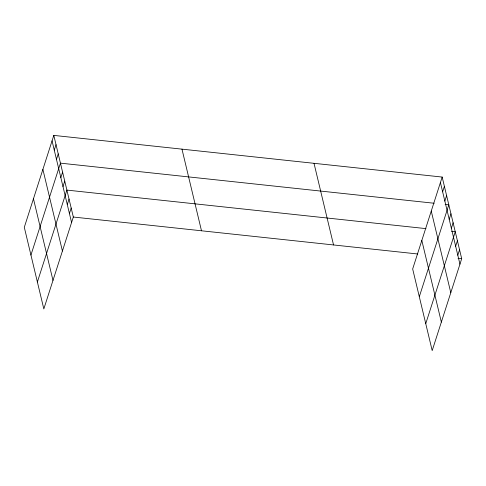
<?xml version="1.0" encoding="UTF-8"?>
<svg xmlns="http://www.w3.org/2000/svg" width="486" height="486" viewBox="0 0 486 486"><rect width="100%" height="100%" fill="white"/><g stroke="black" fill="none" stroke-linecap="round" stroke-linejoin="round"><path stroke-width="0.73" d="M53.806 135.394L24.3 227.296L43.825 308.938L73.331 217.029L53.806 135.394L442.175 177.062L461.7 258.704L432.194 350.606L412.669 268.971L442.175 177.062M54.262 150.119L56.018 144.646M56.473 159.372L58.235 153.898M30.94 255.053L60.446 163.15L434.168 203.251M60.835 177.609L62.597 172.129M62.986 186.588L64.741 181.108M37.386 281.995L66.892 190.093L425.961 228.62M67.281 204.545L69.036 199.072M69.425 213.53L71.187 208.051M442.631 191.794L444.386 186.314M444.842 201.046L446.598 195.572M419.303 296.727L448.815 204.825L445.152 204.43M449.204 219.277L450.959 213.804M451.348 228.262L453.11 222.782M425.748 323.67L455.254 231.761L451.597 231.372M455.643 246.22L457.405 240.746M457.794 255.199L459.549 249.725M73.331 217.029L417.76 253.99M458.037 258.315L461.7 258.704M440.413 182.542L459.944 264.184M431.258 211.064L450.783 292.7M421.824 240.449L441.349 322.09M314.011 163.314L333.542 244.95M181.971 149.141L201.496 230.783M52.051 140.867L71.576 222.509M42.889 169.389L62.421 251.031M33.455 198.774L52.986 280.416"/></g></svg>
